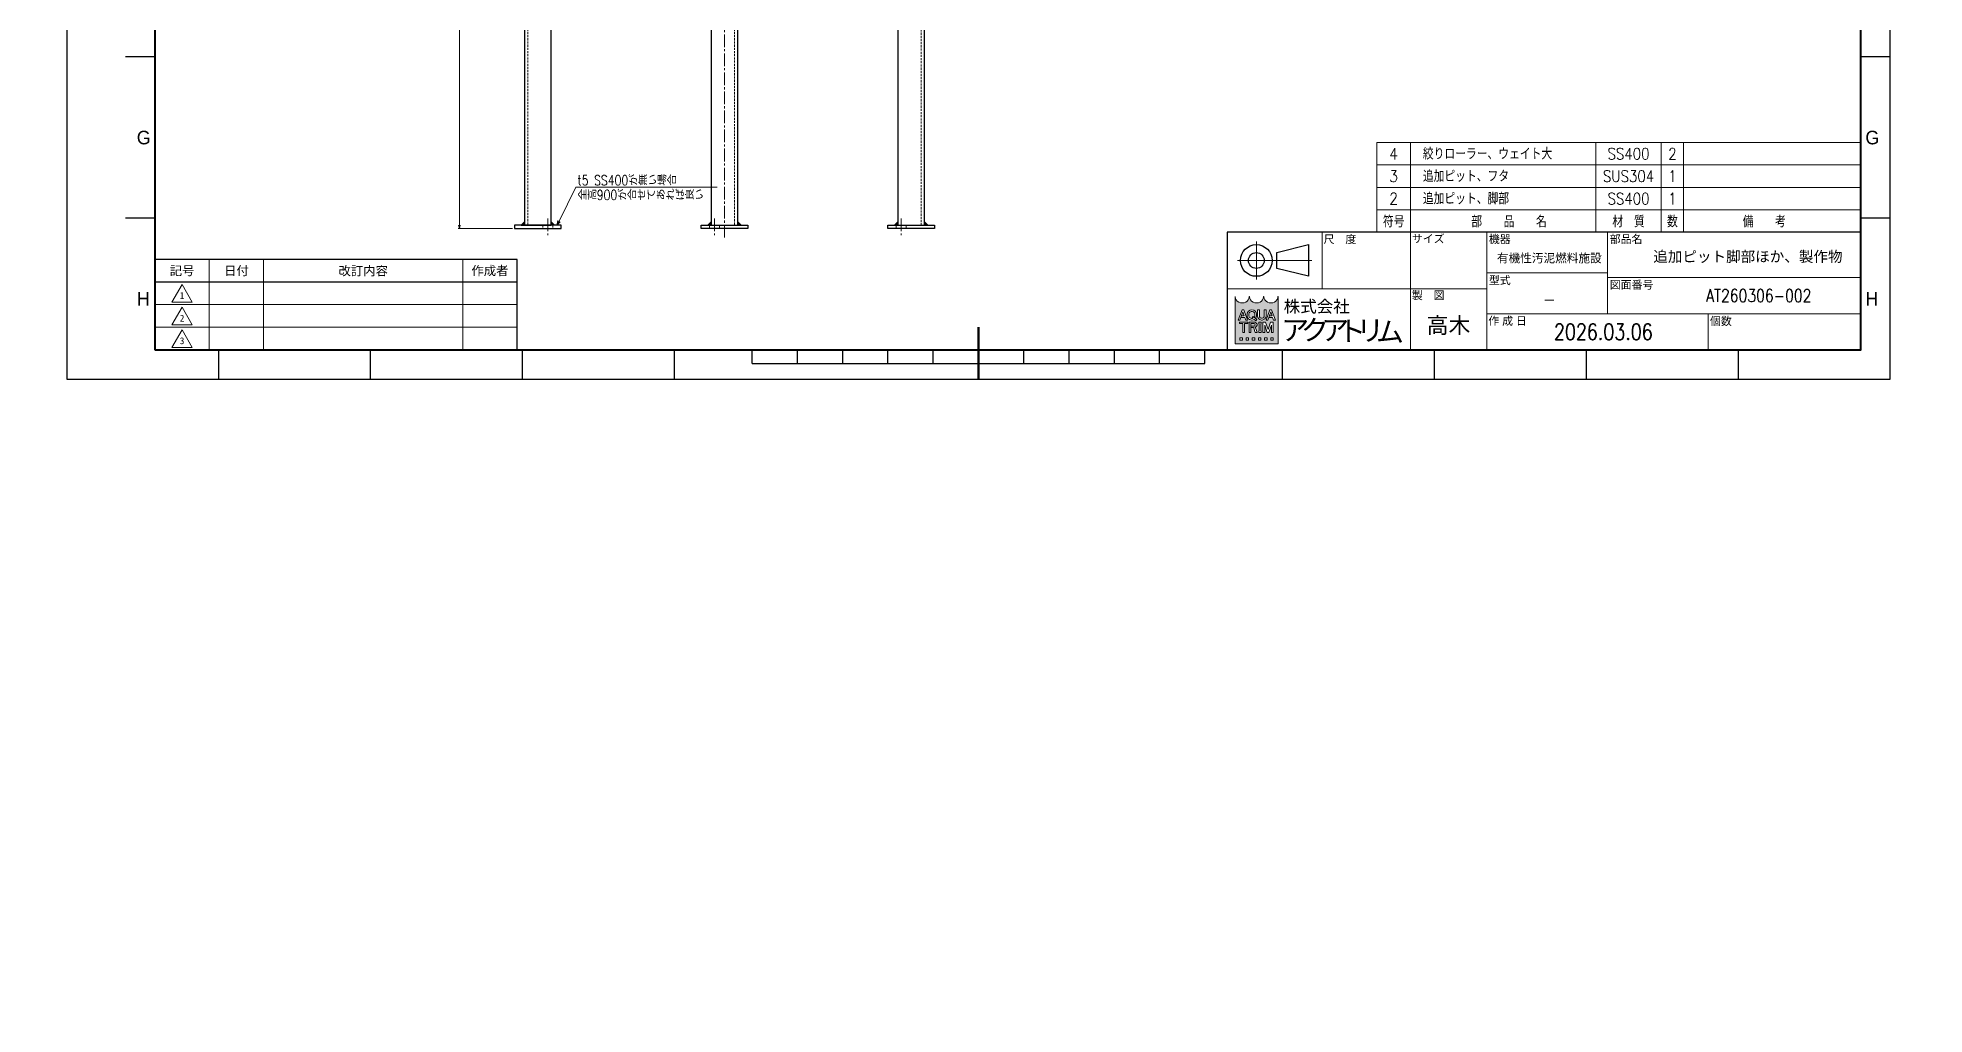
# Model space of a CAD drawing. Header units: millimetres. Extents: x 0 to 70370, y 0 to 11543.
# Drawn here: x 36741 to 39570, y 0 to 1464 of the extents above; entities that cross this region are included whole.
import ezdxf
from ezdxf import colors
from ezdxf.entities.mleader import LeaderData, LeaderLine
from ezdxf.enums import TextEntityAlignment as Align
from ezdxf.math import Vec2, Vec3

# ---------------------------------------------------------------- set-up
doc = ezdxf.new("R2010")
doc.units = ezdxf.units.MM
doc.linetypes.add('CENTER2', pattern=[28.574999999999996, 19.05, -3.174999999999999, 3.174999999999999, -3.174999999999999])
doc.linetypes.add('HIDDEN2', pattern=[4.7624999999999975, 3.174999999999999, -1.587499999999999])
for name, color, linetype, lineweight in [('01_外形線', 7, 'Continuous', 25), ('02_細線', 5, 'Continuous', 13), ('03_かくれ線', 6, 'HIDDEN2', 13), ('04_中心線', 1, 'CENTER2', 9), ('07_寸法線', 3, 'Continuous', 9), ('99_図枠', 7, 'Continuous', 40)]:
    doc.layers.add(name, color=color, linetype=linetype, lineweight=lineweight)
doc.styles.add('KSS_TXT', font='txt.shx', dxfattribs={"bigfont": 'extfont2.shx'})
doc.styles.add('MS_G', font='MS Gothic.ttf')
doc.styles.get("Standard").update_dxf_attribs({"font": 'arial.ttf'})
doc.styles.add('寸法用', font='simplex.shx', dxfattribs={"width": 0.8, "bigfont": '@extfont2.shx'})
doc.styles.add('表題用', font='MS PGothic.ttf')
doc.dimstyles.new('機械製図用', dxfattribs={"dimtxt": 3.5, "dimasz": 3.5, "dimexe": 2, "dimexo": 0, "dimgap": 1.199999999999999, "dimtad": 1, "dimdsep": 46, "dimtxsty": '寸法用', "dimblk": 'OPEN30', "dimcen": 0, "dimclrd": 256, "dimclre": 256, "dimclrt": 7, "dimazin": 2, "dimtm": 1e-09, "dimtfac": 0.75, "dimtmove": 0, "dimatfit": 3, "dimldrblk": 'OPEN30', "dimfxl": 1, "dimlwd": -1, "dimlwe": -1, "dimarcsym": 0})

# ---------------------------------------------------------------- blocks, each defined once
blk = doc.blocks.new('_Open30')
at = {"color": 0, "linetype": 'ByBlock', "lineweight": -2}
for p, q in [((-1, 0.26794919), (0, 0)), ((0, 0), (-1, -0.26794919)), ((0, 0), (-1, 0))]:
    blk.add_line(p, q, dxfattribs=at)
blk = doc.blocks.new('*D3060')
at = {"layer": '07_寸法線', "transparency": 16777216}
for p, q in [((37468.2045723605, 2078.172437262302), (37371.66758685478, 2078.172437262302)), ((37373.66758685478, 2073.172437262302), (37373.66758685478, 1183.172437262301)), ((37453.20457236051, 1178.172437262302), (37371.66758685478, 1178.172437262301))]:
    blk.add_line(p, q, dxfattribs=at)
at = {"layer": 'Defpoints', "color": 0, "transparency": 16777216}
for p in [(37471.2045723605, 2078.172437262302), (37373.66758685478, 1178.172437262301), (37456.20457236051, 1178.172437262302)]:
    blk.add_point(p, dxfattribs=at)
at = {"layer": '07_寸法線', "transparency": 16777216, "xscale": 5, "yscale": 5, "zscale": 5}
for p, rotation in [((37373.66758685478, 2078.172437262302), 90), ((37373.66758685478, 1178.172437262301), 270)]:
    blk.add_blockref('_Open30', p, dxfattribs=dict(at, rotation=rotation))
at = {"layer": '07_寸法線', "color": 7, "transparency": 16777216, "insert": (37367.16758685477, 1628.172437262291), "char_height": 10, "attachment_point": 5, "rotation": 90, "style": '寸法用'}
blk.add_mtext('900', dxfattribs=at)
blk = doc.blocks.new('AM_BALLOON1')
at = {"transparency": 16777216}
blk.add_circle((0, 0), 5, dxfattribs=at)
blk.add_attdef('B_NUMBER', text='', height=3, dxfattribs=at).set_placement((0, 0), align=Align.MIDDLE_CENTER)
blk = doc.blocks.new('_OPEN')
at = {"color": 0, "linetype": 'ByBlock'}
for p, q in [((-1, 0.1666666666666666), (0, 0)), ((0, 0), (-1, -0.1666666666666666)), ((0, 0), (-1, 0))]:
    blk.add_line(p, q, dxfattribs=at)

msp = doc.modelspace()

# ---------------------------------------------------------------- hatches: boundary and pattern name
at = {"layer": '01_外形線'}
h = msp.add_hatch(color=256, dxfattribs=at)
h.dxf.hatch_style = 1
h.paths.add_polyline_path([(37466.20457236048, 1183.172437262301), (37471.20457236048, 1183.172437262301), (37471.20457236048, 1188.172437262301)])
h = msp.add_hatch(color=256, dxfattribs=at)
h.dxf.hatch_style = 1
h.paths.add_polyline_path([(37511.20457236048, 1188.172437262301), (37511.20457236048, 1183.172437262301), (37516.20457236048, 1183.172437262301)])
h = msp.add_hatch(color=256, dxfattribs=at)
h.dxf.hatch_style = 1
h.paths.add_polyline_path([(37746.2045723605, 1183.172437262301), (37751.2045723605, 1183.172437262301), (37751.2045723605, 1188.172437262301)])
h = msp.add_hatch(color=256, dxfattribs=at)
h.dxf.hatch_style = 1
h.paths.add_polyline_path([(37791.2045723605, 1188.172437262301), (37791.2045723605, 1183.172437262301), (37796.2045723605, 1183.172437262301)])
h = msp.add_hatch(color=256, dxfattribs=at)
h.dxf.hatch_style = 1
h.paths.add_polyline_path([(38026.20457236048, 1183.172437262301), (38031.20457236048, 1183.172437262301), (38031.20457236048, 1188.172437262301)])
h = msp.add_hatch(color=256, dxfattribs=at)
h.dxf.hatch_style = 1
h.paths.add_polyline_path([(38071.20457236048, 1188.172437262301), (38071.20457236048, 1183.172437262301), (38076.20457236048, 1183.172437262301)])
at = {"layer": '99_図枠', "lineweight": 5}
h = msp.add_hatch(color=256, dxfattribs=at)
h.dxf.hatch_style = 1
edge = h.paths.add_edge_path()
edge.add_arc((38601.27928831967, 1076.034144958776), 0.3073907231987582, 90, 180)
edge.add_ellipse((38590.52061300771, 1076.034144958776), major_axis=(-10.45128458875778, 0), ratio=0.8823529411764707, start_angle=360, end_angle=540, ccw=False)
edge.add_arc((38579.76193769574, 1076.034144958776), 0.3073907231987582, 3.187317984128254, 180.000000000026)
edge.add_ellipse((38569.00326238379, 1076.034144958776), major_axis=(-10.45128458875778, 0), ratio=0.8823529411764707, start_angle=360, end_angle=540, ccw=False)
edge.add_arc((38558.24458707185, 1076.034144958776), 0.3073907231987582, 3.187317984128254, 180)
edge.add_ellipse((38547.48591175988, 1076.034144958776), major_axis=(-10.45128458875778, 0), ratio=0.8823529411764707, start_angle=360, end_angle=540, ccw=False)
edge.add_arc((38536.72723644793, 1076.034144958776), 0.3073907231987583, 3.187317984128254, 90)
edge.add_line((38536.72723644793, 1076.341535681977), (38536.72723644793, 1005.334278623065))
edge.add_line((38536.72723644793, 1005.334278623064), (38601.27928831967, 1005.334278623064))
edge.add_line((38601.27928831967, 1005.334278623064), (38601.27928831967, 1076.341535681975))
h.paths.add_polyline_path([(38547.13632896879, 1056.418245342586), (38549.68496981671, 1056.418245342586), (38555.48063602632, 1041.122482956212), (38555.48063602632, 1041.048709182647), (38552.72143153621, 1041.048709182647), (38551.27859655635, 1045.100658485942), (38545.60418037379, 1045.100658485942), (38546.43605333565, 1047.436827982252), (38550.44672359449, 1047.436827982252), (38548.41064939275, 1053.154785724051), (38544.0998672493, 1041.048709182647), (38541.34066275918, 1041.048709182647), (38541.34066275918, 1041.122482956212)], flags=16)
edge = h.paths.add_edge_path(flags=16)
edge.add_ellipse((38561.89508062926, 1049.655649432212), major_axis=(-7.069986633571441, 0), ratio=0.9565217391304343, start_angle=180, end_angle=360, ccw=False)
edge.add_line((38568.9650672628, 1049.655649432212), (38568.9650672628, 1047.811305093019))
edge.add_ellipse((38561.89508062926, 1047.811305093021), major_axis=(-7.069986633571441, 0), ratio=0.9565217391304343, start_angle=142.105255317713, end_angle=180, ccw=False)
edge.add_line((38567.4742928885, 1043.657631983835), (38565.49342291325, 1045.289890948066))
edge.add_ellipse((38561.89508062926, 1047.992167902159), major_axis=(4.508149425100751, 0), ratio=0.995035820678651, start_angle=-37.0427632869818, end_angle=0)
edge.add_line((38566.40322439505, 1047.991993761463), (38566.40322439505, 1049.474786623073))
edge.add_ellipse((38561.89508062926, 1049.474786623074), major_axis=(4.508143765788972, 0), ratio=0.9947182625257321, start_angle=360, end_angle=540)
edge.add_line((38557.38693686346, 1049.474786623074), (38557.38693686346, 1047.992009812516))
edge.add_ellipse((38561.89508062926, 1047.992167902159), major_axis=(4.508149425100751, 0), ratio=0.995035820678651, start_angle=-180, end_angle=-65.75794872216291)
edge.add_line((38563.7460923349, 1043.901957373388), (38562.49094692971, 1045.123514398435))
edge.add_line((38562.49094692971, 1045.12351439843), (38563.85252115845, 1046.569316603028))
edge.add_line((38563.85252115845, 1046.569316603032), (38569.5455898815, 1041.878164445974))
edge.add_line((38569.54558988151, 1041.878164445972), (38567.76655860116, 1039.989080991748))
edge.add_line((38567.76655860116, 1039.989080991751), (38565.62941699248, 1042.069031517648))
edge.add_ellipse((38561.89508062926, 1047.811305093021), major_axis=(-7.069986633571441, 0), ratio=0.9565217391304343, start_angle=0, end_angle=121.88362473889401, ccw=False)
edge.add_line((38554.82509399569, 1047.811305093021), (38554.82509399569, 1049.655649432214))
h.paths.add_polyline_path([(38555.93779377056, 1037.974801950659), (38555.93779377056, 1035.823066888268), (38551.32693292257, 1035.823066888268, 0.4142135623730951), (38551.01954219937, 1035.515676165071), (38551.01954219937, 1022.60526579072), (38548.25302569059, 1022.60526579072), (38548.25302569059, 1035.515676165071, 0.4142135623730951), (38547.9456349674, 1035.823066888268), (38543.33477411942, 1035.823066888268), (38543.33477411942, 1037.974801950659)], flags=16)
edge = h.paths.add_edge_path(flags=16)
edge.add_line((38557.6898709493, 1037.974801950659), (38564.75985758286, 1037.974801950659))
edge.add_ellipse((38564.75985758289, 1033.931716538218), major_axis=(-4.961935051054836, 9.6e-16), ratio=0.8148203011203053, start_angle=111.3869747349855, end_angle=270, ccw=False)
edge.add_arc((38565.52078314582, 1028.452449820332), 2.00978164045307, 22.272952259934925, 58.5531130129101, ccw=False)
edge.add_line((38567.38061245774, 1029.214195954459), (38570.02918335712, 1022.728222080003))
edge.add_line((38570.02918335712, 1022.728222080001), (38570.02918335712, 1022.60526579072))
edge.add_line((38570.02918335712, 1022.60526579072), (38567.04749334209, 1022.60526579072))
edge.add_line((38567.04749334211, 1022.60526579072), (38564.70765505731, 1029.118243561048))
edge.add_arc((38563.56704867234, 1028.659068232984), 1.229562892795044, 21.92829786654815, 90)
edge.add_line((38563.56704867234, 1029.888631125777), (38560.54860467506, 1029.888631125777))
edge.add_line((38560.54860467506, 1029.888631125777), (38560.54860467506, 1032.040366188171))
edge.add_line((38560.54860467506, 1032.04036618817), (38565.12872645073, 1032.04036618817))
edge.add_arc((38565.06277630525, 1033.931716538218), 1.892499819898706, 271.9970571044072, 448.0029428955928)
edge.add_line((38565.12872645073, 1035.823066888268), (38560.45638745811, 1035.823066888268))
edge.add_line((38560.45638745809, 1035.823066888268), (38560.45638745809, 1022.60526579072))
edge.add_line((38560.45638745809, 1022.60526579072), (38557.6898709493, 1022.60526579072))
edge.add_line((38557.6898709493, 1022.60526579072), (38557.6898709493, 1037.97480195066))
h.paths.add_polyline_path([(38570.38601287031, 1056.418245342586), (38573.15252937911, 1056.418245342586), (38573.15252937911, 1047.811305093021, 0.175030561155744), (38574.37295294346, 1044.288658700345, 0.2571496110314638), (38579.30948317151, 1044.288658700345, 0.1750305611562702), (38580.52990673587, 1047.81130509303), (38580.52990673587, 1056.418245342586), (38583.29642324467, 1056.418245342586), (38583.29642324467, 1047.255227994176, -0.3793912406243967), (38577.3023041423, 1041.048709182647), (38576.38013197268, 1041.048709182647, -0.3793912406243716), (38570.38601287031, 1047.255227994176)], flags=16)
h.paths.add_polyline_path([(38572.36027450177, 1037.974801950659), (38575.74157245697, 1037.974801950659), (38575.74157245697, 1035.823066888268, 0.4142135623730951), (38575.43418173378, 1035.515676165071), (38575.43418173378, 1025.06439157631, 0.4142135623730951), (38575.74157245697, 1024.757000853113), (38575.74157245697, 1022.60526579072), (38572.36027450177, 1022.60526579072), (38572.36027450177, 1024.757000853113, 0.4142135623730951), (38572.66766522499, 1025.06439157631), (38572.66766522499, 1035.515676165071, 0.4142135623730951), (38572.36027450177, 1035.823066888268)], flags=16)
h.paths.add_polyline_path([(38578.5110843157, 1037.974801950659), (38582.5254809334, 1037.974801950659), (38586.19585239569, 1026.812150535225), (38589.86622385796, 1037.974801950659), (38593.88316796052, 1037.974801950659), (38593.88316796052, 1022.60526579072), (38591.11665145172, 1022.60526579072), (38591.11665145172, 1033.363941102678), (38587.57911065007, 1022.60526579072), (38584.81259414127, 1022.60526579072), (38581.27505333959, 1033.363941102678), (38581.27760082448, 1022.60526579072), (38578.5110843157, 1022.60526579072)], flags=16)
h.paths.add_polyline_path([(38588.93633639727, 1056.418245342586), (38591.4849772452, 1056.418245342586), (38597.2806434548, 1041.122482956212), (38597.2806434548, 1041.048709182647), (38594.52143896469, 1041.048709182647), (38593.07860398483, 1045.100658485942), (38587.40418780227, 1045.100658485942), (38588.23606076413, 1047.436827982252), (38592.24673102298, 1047.436827982252), (38590.21065682125, 1053.154785724051), (38585.89987467777, 1041.048709182647), (38583.14067018765, 1041.048709182647), (38583.14067018765, 1041.122482956212)], flags=16)
h.paths.add_polyline_path([(38544.10461380471, 1014.556000319026), (38547.79330248307, 1014.556000319026), (38547.79330248307, 1010.867311640641), (38544.10461380471, 1010.867311640641)], flags=16)
h.paths.add_polyline_path([(38553.32633550065, 1014.556000319026), (38557.01502417904, 1014.556000319026), (38557.01502417904, 1010.867311640641), (38553.32633550065, 1010.867311640641)], flags=16)
h.paths.add_polyline_path([(38562.54805719662, 1014.556000319026), (38566.23674587501, 1014.556000319026), (38566.23674587501, 1010.867311640641), (38562.54805719662, 1010.867311640641)], flags=16)
h.paths.add_polyline_path([(38571.76977889259, 1014.556000319026), (38575.45846757098, 1014.556000319026), (38575.45846757098, 1010.867311640641), (38571.76977889259, 1010.867311640641)], flags=16)
h.paths.add_polyline_path([(38580.99150058856, 1014.556000319026), (38584.68018926692, 1014.556000319026), (38584.68018926692, 1010.867311640641), (38580.99150058856, 1010.867311640641)], flags=16)
h.paths.add_polyline_path([(38590.2132222845, 1014.556000319026), (38593.90191096289, 1014.556000319026), (38593.90191096289, 1010.867311640641), (38590.2132222845, 1010.867311640641)], flags=16)

# ---------------------------------------------------------------- linework, layer by layer
at = {"layer": '01_外形線'}
for points in [[(37791.20457236048, 2038.172437262301), (38031.20457236048, 2038.172437262301), (38031.20457236048, 1183.172437262301), (38071.20457236048, 1183.172437262301), (38071.20457236048, 2078.172437262301), (37471.20457236048, 2078.172437262301), (37471.20457236048, 1183.172437262301), (37511.20457236048, 1183.172437262301), (37511.20457236048, 2038.172437262301), (37751.20457236048, 2038.172437262301)], [(37471.20457236048, 1183.172437262301), (37471.20457236048, 1188.172437262301), (37466.20457236048, 1183.172437262301), (37471.20457236048, 1183.172437262301)], [(37511.20457236048, 1183.172437262301), (37511.20457236048, 1188.172437262301), (37516.20457236048, 1183.172437262301), (37511.20457236048, 1183.172437262301)], [(37751.2045723605, 1183.172437262301), (37751.2045723605, 1188.172437262301), (37746.2045723605, 1183.172437262301), (37751.2045723605, 1183.172437262301)], [(37791.2045723605, 1183.172437262301), (37791.2045723605, 1188.172437262301), (37796.2045723605, 1183.172437262301), (37791.2045723605, 1183.172437262301)], [(38031.20457236048, 1183.172437262301), (38031.20457236048, 1188.172437262301), (38026.20457236048, 1183.172437262301), (38031.20457236048, 1183.172437262301)], [(38071.20457236048, 1183.172437262301), (38071.20457236048, 1188.172437262301), (38076.20457236048, 1183.172437262301), (38071.20457236048, 1183.172437262301)]]:
    msp.add_lwpolyline(points, dxfattribs=at)
for points in [[(37751.20457236048, 1183.172437262301), (37791.20457236048, 1183.172437262301), (37791.20457236048, 2078.172437262301), (37751.20457236048, 2078.172437262301)], [(37456.2045723605, 1178.172437262301), (37526.2045723605, 1178.172437262301), (37526.2045723605, 1183.172437262301), (37456.2045723605, 1183.172437262301)], [(37806.20457236048, 1178.172437262301), (37736.20457236048, 1178.172437262301), (37736.20457236048, 1183.172437262301), (37806.20457236048, 1183.172437262301)], [(38086.20457236047, 1178.172437262301), (38016.20457236047, 1178.172437262301), (38016.20457236047, 1183.172437262301), (38086.20457236047, 1183.172437262301)]]:
    msp.add_lwpolyline(points, close=True, dxfattribs=at)
at = {"layer": '02_細線'}
for p, q in [((38749.29655357367, 1172.82293080797), (38749.29655357367, 1307.209214311712)), ((38749.29655357367, 1307.209214311712), (39475.08534433313, 1307.209214311712)), ((38799.69140494191, 1307.209214311712), (38799.69140494191, 1172.82293080797)), ((39077.62921012403, 1307.209214311712), (39077.62921012403, 1172.82293080797)), ((39175.75094365176, 1307.209214311712), (39175.75094365176, 1172.82293080797)), ((39209.34751123059, 1307.209214311707), (39209.34751123058, 1172.82293080797)), ((38749.29655357367, 1273.612644338236), (39475.08534433313, 1273.612644338236)), ((38749.29655357367, 1240.016074364761), (39475.08534433313, 1240.016074364761)), ((38749.29655357367, 1206.419504391286), (39475.08534433313, 1206.419504391286))]:
    msp.add_line(p, q, dxfattribs=at)
at = {"layer": '03_かくれ線'}
for p, q in [((37498.7045723605, 1183.172437262301), (37498.7045723605, 1178.172437262301)), ((37513.7045723605, 1183.172437262301), (37513.7045723605, 1178.172437262301)), ((37748.70457236048, 1183.172437262301), (37748.70457236048, 1178.172437262301)), ((37763.70457236048, 1183.172437262301), (37763.70457236048, 1178.172437262301)), ((38028.70457236047, 1183.172437262301), (38028.70457236047, 1178.172437262301)), ((38043.70457236047, 1183.172437262301), (38043.70457236047, 1178.172437262301))]:
    msp.add_line(p, q, dxfattribs=at)
for points in [[(38066.20457236048, 1183.172437262301), (38066.20457236048, 2073.172437262301), (37476.20457236048, 2073.172437262301), (37476.20457236048, 1183.172437262301)], [(37751.20457236048, 2073.172437262301), (37786.20457236048, 2073.172437262301), (37786.20457236048, 1183.172437262301)]]:
    msp.add_lwpolyline(points, dxfattribs=at)
at = {"layer": '04_中心線'}
for p, q in [((37771.20457236048, 2098.172437262301), (37771.20457236048, 1163.172437262301)), ((37506.20457236048, 1193.172437262301), (37506.20457236048, 1168.172437262301)), ((37756.2045723605, 1193.172437262301), (37756.2045723605, 1168.172437262301)), ((38036.20457236048, 1193.172437262301), (38036.20457236048, 1168.172437262301))]:
    msp.add_line(p, q, dxfattribs=at)
at = {"layer": '99_図枠', "lineweight": 25}
for p, q in [((36917.15163005775, 1435.579679378337), (36873.02591577222, 1435.579679378337)), ((39519.21105861866, 1435.579679378337), (39475.08534433313, 1435.579679378337)), ((36917.15163005775, 1193.887019379314), (36873.02591577222, 1193.887019379314)), ((39519.21105861866, 1193.887019379314), (39475.08534433313, 1193.887019379314)), ((36917.15163005775, 1098.148645093985), (37460.23734434128, 1098.148645093985)), ((37012.76865862879, 952.3916393724794), (37012.76865862879, 996.3200736658255)), ((37240.62705862788, 952.3916393724794), (37240.62705862788, 996.3200736658255)), ((37468.48545862695, 952.3916393724794), (37468.48545862695, 996.3200736658255)), ((37696.34385862602, 952.3916393724794), (37696.34385862602, 996.3200736658255)), ((37812.63208719699, 975.9543593801936), (37812.63208719699, 996.3200736658255)), ((37880.51780148245, 975.9543593801936), (37880.51780148245, 996.3200736658255)), ((37948.40351576787, 975.9543593801936), (37948.40351576787, 996.3200736658255)), ((38016.28923005331, 975.9543593801936), (38016.28923005331, 996.3200736658255)), ((38084.17494433874, 975.9543593801936), (38084.17494433874, 996.3200736658255)), ((38219.94637290963, 975.9543593801936), (38219.94637290963, 996.3200736658255)), ((38287.83208719506, 975.9543593801936), (38287.83208719506, 996.3200736658255)), ((38355.71780148051, 975.9543593801936), (38355.71780148051, 996.3200736658255)), ((38423.60351576594, 975.9543593801936), (38423.60351576594, 996.3200736658255)), ((38491.48923005139, 975.9543593801936), (38491.48923005139, 996.3200736658255)), ((38607.77745862235, 952.3916393724794), (38607.77745862235, 996.3200736658255)), ((38835.63585862143, 952.1943593802916), (38835.63585862143, 996.3200736658255)), ((38835.63585862143, 952.3916393724794), (38835.63585862143, 996.3200736658255)), ((39063.4942586205, 952.3916393724794), (39063.4942586205, 996.3200736658255)), ((39291.35265861959, 952.3916393724794), (39291.35265861959, 996.3200736658255)), ((37812.63208719699, 975.9543593801936), (38491.48923005139, 975.9543593801936))]:
    msp.add_line(p, q, dxfattribs=at)
at = {"layer": '99_図枠', "lineweight": 13}
for p, q in [((38667.24534433641, 1087.965787951167), (38667.24534433641, 1172.82293080797)), ((38799.622487193, 996.3200736658255), (38799.622487193, 1172.82293080797)), ((38913.99963004961, 996.3200736658255), (38913.99963004961, 1172.82293080797)), ((39095.25675280635, 1172.82293080797), (39095.25675280635, 1050.628645094179)), ((36998.61448720028, 996.3200736658255), (36998.61448720028, 1132.091502236706)), ((37080.07734434282, 996.3200736658255), (37080.07734434282, 1132.091502236706)), ((37378.77448719875, 996.3200736658255), (37378.77448719875, 1132.091502236706)), ((38568.64134433679, 1101.882359379686), (38568.64134433679, 1158.906359379456)), ((38540.12934433691, 1130.394359379567), (38651.80134433646, 1130.394359379567)), ((38913.99963004961, 1111.725787951074), (39095.25675280635, 1111.725787951074)), ((39095.25675280635, 1104.937216522529), (39475.08534433313, 1104.937216522529)), ((38913.99963004961, 1087.965787951167), (38524.68534433698, 1087.965787951167)), ((36917.15163005775, 1064.205787951265), (37460.23734434128, 1064.205787951265)), ((38913.99963004961, 1050.628645094179), (39475.08534433313, 1050.628645094179)), ((39245.85105861972, 1050.628645094179), (39245.85105861972, 996.3200736658255)), ((36917.15163005775, 1030.262930808547), (37460.23734434128, 1030.262930808547))]:
    msp.add_line(p, q, dxfattribs=at)
at = {"layer": '99_図枠', "lineweight": 5}
for p, q in [((38536.72723644793, 1005.334278623064), (38536.72723644793, 1076.341535681977)), ((38601.27928831967, 1076.341535681977), (38601.27928831967, 1005.334278623064)), ((38541.34066275918, 1041.122482956212), (38547.13632896879, 1056.418245342586)), ((38544.0998672493, 1041.048709182647), (38548.41064939275, 1053.154785724051)), ((38545.60418037379, 1045.100658485942), (38546.43605333565, 1047.436827982252)), ((38546.43605333565, 1047.436827982252), (38550.44672359449, 1047.436827982252)), ((38547.13632896879, 1056.418245342586), (38549.68496981671, 1056.418245342586)), ((38550.44672359449, 1047.436827982252), (38548.41064939275, 1053.154785724051)), ((38555.48063602632, 1041.122482956212), (38549.68496981671, 1056.418245342586)), ((38554.82509399569, 1049.655649432212), (38554.82509399569, 1047.811305093021)), ((38557.38693686346, 1049.474786623074), (38557.38693686346, 1047.999311151721)), ((38566.40322439505, 1049.474786623074), (38566.40322439505, 1047.999311151721)), ((38568.9650672628, 1049.655649432212), (38568.9650672628, 1047.811305093021)), ((38570.38601287031, 1047.255227994176), (38570.38601287031, 1056.418245342586)), ((38573.15252937911, 1056.418245342586), (38570.38601287031, 1056.418245342586)), ((38573.15252937911, 1047.811305093021), (38573.15252937911, 1056.418245342586)), ((38580.52990673587, 1047.811305093021), (38580.52990673587, 1056.418245342586)), ((38580.52990673587, 1056.418245342586), (38583.29642324467, 1056.418245342586)), ((38583.14067018765, 1041.122482956212), (38588.93633639727, 1056.418245342586)), ((38583.29642324467, 1047.255227994176), (38583.29642324467, 1056.418245342586)), ((38585.89987467777, 1041.048709182647), (38590.21065682125, 1053.154785724051)), ((38587.40418780227, 1045.100658485942), (38588.23606076413, 1047.436827982252)), ((38588.23606076413, 1047.436827982252), (38592.24673102298, 1047.436827982252)), ((38588.93633639727, 1056.418245342586), (38591.4849772452, 1056.418245342586)), ((38592.24673102298, 1047.436827982252), (38590.21065682125, 1053.154785724051)), ((38597.2806434548, 1041.122482956212), (38591.4849772452, 1056.418245342586)), ((38541.34066275918, 1041.048709182647), (38541.34066275918, 1041.122482956212)), ((38541.34066275918, 1041.122482956212), (38541.34066275918, 1041.122482956212)), ((38541.34066275918, 1041.048709182647), (38541.34066275918, 1041.122482956212)), ((38541.34066275918, 1041.048709182647), (38544.0998672493, 1041.048709182647)), ((38543.33477411942, 1037.974801950659), (38555.93779377056, 1037.974801950659)), ((38543.33477411942, 1037.974801950659), (38543.33477411942, 1035.823066888268)), ((38543.33477411942, 1035.823066888268), (38547.9456349674, 1035.823066888268)), ((38545.60418037379, 1045.100658485942), (38551.27859655635, 1045.100658485942)), ((38548.25302569059, 1022.60526579072), (38548.25302569059, 1035.515676165071)), ((38548.25302569059, 1022.60526579072), (38551.01954219937, 1022.60526579072)), ((38551.01954219937, 1022.60526579072), (38551.01954219937, 1035.515676165071)), ((38552.72143153621, 1041.048709182647), (38551.27859655635, 1045.100658485942)), ((38551.32693292257, 1035.823066888268), (38555.93779377056, 1035.823066888268)), ((38555.48063602632, 1041.048709182647), (38552.72143153621, 1041.048709182647)), ((38555.48063602632, 1041.048709182647), (38555.48063602632, 1041.122482956212)), ((38555.93779377056, 1037.974801950659), (38555.93779377056, 1035.823066888268)), ((38557.6898709493, 1037.974801950659), (38557.6898709493, 1022.60526579072)), ((38557.6898709493, 1037.974801950659), (38564.75985758289, 1037.974801950659)), ((38557.6898709493, 1022.60526579072), (38560.45638745809, 1022.60526579072)), ((38560.45638745809, 1022.60526579072), (38560.45638745809, 1035.823066888268)), ((38560.45638745809, 1035.823066888268), (38565.12872645073, 1035.823066888268)), ((38560.54860467506, 1029.888631125777), (38560.54860467506, 1032.04036618817)), ((38560.54860467506, 1032.04036618817), (38565.12872645073, 1032.04036618817)), ((38560.54860467506, 1029.888631125777), (38563.56704867234, 1029.888631125777)), ((38562.49094692971, 1045.12351439843), (38563.85252115845, 1046.569316603032)), ((38562.49094692971, 1045.12351439843), (38563.7460923349, 1043.901957373388)), ((38563.85252115845, 1046.569316603032), (38569.54558988151, 1041.878164445972)), ((38564.70765505731, 1029.118243561046), (38567.04749334211, 1022.60526579072)), ((38565.49342291325, 1045.289890948065), (38567.4742928885, 1043.657631983835)), ((38565.62941699247, 1042.069031517647), (38567.76655860116, 1039.989080991751)), ((38567.04749334211, 1022.60526579072), (38570.02918335712, 1022.60526579072)), ((38567.38061245774, 1029.214195954459), (38570.02918335712, 1022.728222080001)), ((38567.76655860116, 1039.989080991751), (38569.54558988151, 1041.878164445972)), ((38570.02918335712, 1022.728222080001), (38570.02918335712, 1022.60526579072)), ((38572.36027450177, 1037.974801950659), (38575.74157245697, 1037.974801950659)), ((38572.36027450177, 1037.974801950659), (38572.36027450177, 1035.823066888268)), ((38572.36027450177, 1022.60526579072), (38572.36027450177, 1024.757000853113)), ((38572.36027450177, 1022.60526579072), (38575.74157245697, 1022.60526579072)), ((38572.66766522499, 1025.06439157631), (38572.66766522499, 1035.515676165071)), ((38575.43418173378, 1025.06439157631), (38575.43418173378, 1035.515676165071)), ((38575.74157245697, 1037.974801950659), (38575.74157245697, 1035.823066888268)), ((38575.74157245697, 1022.60526579072), (38575.74157245697, 1024.757000853113)), ((38577.3023041423, 1041.048709182647), (38576.38013197268, 1041.048709182647)), ((38578.5110843157, 1037.974801950659), (38578.5110843157, 1022.60526579072)), ((38578.5110843157, 1037.974801950659), (38582.5254809334, 1037.974801950659)), ((38578.5110843157, 1022.60526579072), (38581.27760082448, 1022.60526579072)), ((38581.27760082448, 1022.60526579072), (38581.27505333959, 1033.363941102678)), ((38584.81259414127, 1022.60526579072), (38581.27505333959, 1033.363941102678)), ((38586.19585239569, 1026.812150535225), (38582.5254809334, 1037.974801950659)), ((38583.14067018765, 1041.048709182647), (38583.14067018765, 1041.122482956212)), ((38583.14067018765, 1041.122482956212), (38583.14067018765, 1041.122482956212)), ((38583.14067018765, 1041.048709182647), (38583.14067018765, 1041.122482956212)), ((38583.14067018765, 1041.048709182647), (38585.89987467777, 1041.048709182647)), ((38584.81259414127, 1022.60526579072), (38587.57911065007, 1022.60526579072)), ((38586.19585239569, 1026.812150535225), (38589.86622385796, 1037.974801950659)), ((38587.40418780227, 1045.100658485942), (38593.07860398483, 1045.100658485942)), ((38587.57911065007, 1022.60526579072), (38591.11665145172, 1033.363941102678)), ((38593.88316796052, 1037.974801950659), (38589.86622385796, 1037.974801950659)), ((38591.11665145172, 1033.363941102678), (38591.11665145172, 1022.60526579072)), ((38591.11665145172, 1022.60526579072), (38593.88316796052, 1022.60526579072)), ((38594.52143896469, 1041.048709182647), (38593.07860398483, 1045.100658485942)), ((38593.88316796052, 1022.60526579072), (38593.88316796052, 1037.974801950659)), ((38597.2806434548, 1041.048709182647), (38594.52143896469, 1041.048709182647)), ((38597.2806434548, 1041.048709182647), (38597.2806434548, 1041.122482956212)), ((38601.27928831967, 1005.334278623064), (38536.72723644793, 1005.334278623064)), ((38544.10461380471, 1014.556000319026), (38547.79330248307, 1014.556000319026)), ((38544.10461380471, 1014.556000319026), (38544.10461380471, 1010.867311640641)), ((38547.79330248307, 1010.867311640641), (38544.10461380471, 1010.867311640641)), ((38547.79330248307, 1014.556000319026), (38547.79330248307, 1010.867311640641)), ((38553.32633550065, 1014.556000319026), (38557.01502417904, 1014.556000319026)), ((38553.32633550065, 1014.556000319026), (38553.32633550065, 1010.867311640641)), ((38557.01502417904, 1010.867311640641), (38553.32633550065, 1010.867311640641)), ((38557.01502417904, 1014.556000319026), (38557.01502417904, 1010.867311640641)), ((38562.54805719662, 1014.556000319026), (38566.23674587501, 1014.556000319026)), ((38562.54805719662, 1014.556000319026), (38562.54805719662, 1010.867311640641)), ((38566.23674587501, 1010.867311640641), (38562.54805719662, 1010.867311640641)), ((38566.23674587501, 1014.556000319026), (38566.23674587501, 1010.867311640641)), ((38571.76977889259, 1014.556000319026), (38575.45846757098, 1014.556000319026)), ((38571.76977889259, 1014.556000319026), (38571.76977889259, 1010.867311640641)), ((38575.45846757098, 1010.867311640641), (38571.76977889259, 1010.867311640641)), ((38575.45846757098, 1014.556000319026), (38575.45846757098, 1010.867311640641)), ((38580.99150058856, 1014.556000319026), (38584.68018926692, 1014.556000319026)), ((38580.99150058856, 1014.556000319026), (38580.99150058856, 1010.867311640641)), ((38584.68018926692, 1010.867311640641), (38580.99150058856, 1010.867311640641)), ((38584.68018926692, 1014.556000319026), (38584.68018926692, 1010.867311640641)), ((38593.90191096289, 1014.556000319026), (38590.2132222845, 1014.556000319026)), ((38590.2132222845, 1014.556000319026), (38590.2132222845, 1010.867311640641)), ((38590.2132222845, 1010.867311640641), (38593.90191096289, 1010.867311640641)), ((38593.90191096289, 1014.556000319026), (38593.90191096289, 1010.867311640641))]:
    msp.add_line(p, q, dxfattribs=at)
at = {"layer": '99_図枠', "lineweight": 53}
msp.add_line((38152.06065862419, 952.3916393724794), (38152.06065862419, 1030.262930808547), dxfattribs=at)
at = {"layer": '99_図枠'}
msp.add_lwpolyline([(36917.15163005775, 996.3200736658255), (39475.08534433313, 996.3200736658255), (39475.08534433313, 2841.609925086937), (36917.15163005775, 2841.609925086937)], close=True, dxfattribs=at)
at = {"layer": '99_図枠', "lineweight": 25}
for points in [[(38524.68534433698, 996.3200736658255), (39475.08534433313, 996.3200736658255), (39475.08534433313, 1172.82293080797), (38524.68534433698, 1172.82293080797)], [(36917.15163005775, 996.3200736658255), (37460.23734434128, 996.3200736658255), (37460.23734434128, 1132.091502236706), (36917.15163005775, 1132.091502236706)]]:
    msp.add_lwpolyline(points, close=True, dxfattribs=at)
msp.add_lwpolyline([(38599.52934433667, 1142.27435937952), (38647.04934433648, 1154.154359379474), (38647.04934433648, 1106.634359379668), (38599.52934433667, 1118.514359379617), (38599.52934433667, 1142.27435937952)], dxfattribs=at)
at = {"layer": '99_図枠', "lineweight": 13}
for points in [[(36942.60877291478, 1067.810866254562), (36957.883058629, 1094.266705160921), (36973.15734434324, 1067.810866254562), (36942.60877291478, 1067.810866254562)], [(36942.60877291478, 1033.86800911184), (36957.883058629, 1060.323848018199), (36973.15734434324, 1033.86800911184), (36942.60877291478, 1033.86800911184)], [(36942.60877291478, 999.9251519691188), (36957.883058629, 1026.380990875483), (36973.15734434324, 999.9251519691188), (36942.60877291478, 999.9251519691188)]]:
    msp.add_lwpolyline(points, dxfattribs=at)
at = {"layer": '99_図枠', "lineweight": 25}
for radius in [23.759999999904, 11.879999999952]:
    msp.add_circle((38568.64134433679, 1130.394359379567), radius, dxfattribs=at)
at = {"layer": '99_図枠', "lineweight": 5}
for centre, radius, start, end in [((38536.72723644793, 1076.034144958776), 0.3073907231987582, 0, 90), ((38558.24458707185, 1076.034144958776), 0.3073907231987582, 0, 180), ((38558.24458707185, 1076.034144958776), 0.3073907231987582, 0, 90), ((38579.76193769574, 1076.034144958776), 0.3073907231987582, 0, 180), ((38601.27928831967, 1076.034144958776), 0.3073907231987582, 90, 180), ((38576.88418559723, 1047.5332665436), 6.504118251070317, 182.4500309922513, 265.5552572882107), ((38578.64007178487, 1047.739736859472), 5.48800908045917, 179.2527938813899, 218.9645718467581), ((38576.79825051774, 1047.5332665436), 6.504118251070317, 274.4447427109531, 357.5499690077454), ((38575.0423643301, 1047.739736859472), 5.488009080458553, 321.0354281532418, 0.7472061186133234), ((38547.9456349674, 1035.515676165071), 0.3073907231987582, 0, 90), ((38551.32693292257, 1035.515676165071), 0.3073907231987582, 90, 180), ((38563.56704867234, 1028.659068232984), 1.229562892795032, 21.92829786670633, 90), ((38565.06277630525, 1033.931716538218), 1.892499819898706, 271.9970571041455, 88.00294289585447), ((38565.52078314582, 1028.452449820332), 2.009781640453104, 22.27295225982551, 58.55311301267964), ((38572.36027450177, 1035.515676165071), 0.3073907231987582, 0, 90), ((38572.36027450177, 1025.06439157631), 0.3073907231987582, 270, 0), ((38576.84121805748, 1048.770580328106), 5.116635041760153, 241.1577278085566, 298.8422721914434), ((38575.74157245697, 1035.515676165071), 0.3073907231987582, 90, 180), ((38575.74157245697, 1025.06439157631), 0.3073907231987582, 180, 270)]:
    msp.add_arc(centre, radius, start, end, dxfattribs=at)
for centre, major_axis, ratio, start_param, end_param in [((38547.48591175988, 1076.034144958776), (-10.45128458875778, 0), 0.8823529411764707, 6.283185307179585, 9.424777960769381), ((38569.00326238379, 1076.034144958776), (-10.45128458875778, 0), 0.8823529411764707, 6.283185307179585, 9.424777960769381), ((38590.52061300771, 1076.034144958776), (-10.45128458875778, 0), 0.8823529411764707, 6.283185307179585, 9.424777960769381), ((38561.89508062926, 1049.655649432212), (-7.069986633571441, 0), 0.9565217391304343, 3.141592653589793, 6.283185307179585), ((38561.89508062926, 1049.474786623074), (4.508143765788972, 0), 0.9947182625257321, 6.283185307179585, 9.424777960769381), ((38564.75985758289, 1033.931716538218), (-4.961935051054836, 9.6e-16), 0.8148203011203053, 1.944069452961234, 4.712388980384689)]:
    msp.add_ellipse(centre, major_axis=major_axis, ratio=ratio, start_param=start_param, end_param=end_param, dxfattribs=at)
at = {"layer": '99_図枠', "lineweight": 5, "extrusion": (0, 0, -1)}
for centre, major_axis, ratio, start_param, end_param in [((38561.89508062926, 1047.811305093021), (-7.069986633571441, 0), 0.9565217391304343, 4.155914751220672, 6.283185307179585), ((38561.89508062926, 1047.992167902159), (4.508149425100751, 0), 0.9950358206786508, 7.430878021738926, 9.424777960769381), ((38561.89508062926, 1047.992167902159), (4.508149425100751, 0), 0.9950358206786508, 6.283185307179585, 6.929703490574294), ((38561.89508062926, 1047.811305093021), (-7.069986633571441, 0), 0.9565217391304343, 3.141592653589793, 3.802980717498314)]:
    msp.add_ellipse(centre, major_axis=major_axis, ratio=ratio, start_param=start_param, end_param=end_param, dxfattribs=at)
at = {"layer": 'Defpoints'}
msp.add_lwpolyline([(36784.91025861868, 952.3916393724794), (39519.21105861866, 952.3916393724794), (39519.21105861866, 2885.735639372473), (36784.91025861868, 2885.735639372473)], close=True, dxfattribs=at)

# ---------------------------------------------------------------- texts
for tag, height, style, width, p in [('4', 17.28, '寸法用', 0.9, (38774.49397925779, 1290.410927520035)), ('SS400', 17.28, 'KSS_TXT', 0.85, (39126.69007688788, 1290.410927520035)), ('2', 17.28, 'KSS_TXT', 0.85, (39192.54922744118, 1290.410927520035)), ('3', 17.28, '寸法用', 0.9, (38774.49397925779, 1256.81435754656)), ('SUS304', 17.28, 'KSS_TXT', 0.85, (39126.69007688788, 1256.81435754656)), ('1', 17.28, 'KSS_TXT', 0.85, (39192.54922744118, 1256.81435754656)), ('2', 17.28, '寸法用', 0.9, (38774.49397925779, 1223.217787573085)), ('SS400', 17.28, 'KSS_TXT', 0.85, (39126.69007688788, 1223.217787573085)), ('1', 17.28, 'KSS_TXT', 0.85, (39192.54922744118, 1223.217787573085)), ('符号', 17.28, 'KSS_TXT', 0.85, (38774.49397925779, 1189.621217599646)), ('部\u3000\u3000品\u3000\u3000名', 17.28, 'KSS_TXT', 0.85, (38947.49345590666, 1189.621217599646)), ('材\u3000質', 17.28, 'KSS_TXT', 0.85, (39126.69007688788, 1189.621217599646)), ('数', 17.28, 'KSS_TXT', 0.85, (39192.54922744118, 1189.621217599646)), ('備\u3000\u3000考', 17.28, 'KSS_TXT', 0.85, (39330.31459619108, 1189.621217599646)), ('AT260306-002', 19.2, '寸法用', 0.8, (39321.92410501516, 1077.782930808353)), ('2026.03.06', 24, '寸法用', 0.8, (39088.92534433467, 1023.474359380001))]:
    msp.add_attdef(tag, text='', height=height, dxfattribs=dict(style=style, width=width)).set_placement(p, align=Align.MIDDLE)
at = {"style": 'KSS_TXT', "width": 0.85}
for tag, p in [('絞りローラー、ウェイト大', (38818.33353248739, 1290.410927520035)), ('追加ピット、フタ', (38818.33353248739, 1256.81435754656)), ('追加ピット、脚部', (38818.33353248739, 1223.217787573085))]:
    msp.add_attdef(tag, text='', height=17.28, dxfattribs=at).set_placement(p, align=Align.MIDDLE_LEFT)
for tag, height, style, p in [('有機性汚泥燃料施設', 12.8, '表題用', (39007.89739807839, 1134.30604629367)), ('追加ピット脚部ほか、製作物', 16, '表題用', (39305.71659446869, 1136.573431740624)), ('高木', 24, '表題用', (38856.8110586213, 1033.657216522819)), ('-', 17.28, 'KSS_TXT', (39007.85859603887, 1072.177216522625))]:
    msp.add_attdef(tag, text='', height=height, dxfattribs=dict(style=style)).set_placement(p, align=Align.MIDDLE)
at = {"layer": '99_図枠', "lineweight": 13, "style": '表題用'}
for s, p in [('G', (36889.99734434357, 1314.733349378825)), ('G', (39481.87391576167, 1314.733349378825)), ('H', (36889.99734434357, 1073.040689379803)), ('H', (39481.87391576167, 1073.040689379803))]:
    msp.add_text(s, height=20.365714285632, dxfattribs=at).set_placement(p, align=Align.MIDDLE_LEFT)
at = {"layer": '99_図枠', "style": '表題用'}
for s, p in [('尺\u3000度', (38669.39823395654, 1162.19466559873)), ('サイズ', (38801.77537681314, 1163.089643994284)), ('機器', (38917.26160910411, 1162.392962044958)), ('部品名', (39098.51873186087, 1162.392962044958)), ('型式', (38917.26160910411, 1100.695819188062)), ('製\u3000図', (38801.77544994796, 1078.232501137485)), ('図面番号', (39098.51873186087, 1093.907247759516)), ('作 成 日', (38916.43343048527, 1039.742435909671)), ('個数', (39248.70092300477, 1039.410559422562))]:
    msp.add_text(s, height=12, dxfattribs=at).set_placement(p, align=Align.MIDDLE_LEFT)
for s, p in [('記号', (36957.883058629, 1115.120073665346)), ('日付', (37039.34591577154, 1115.120073665346)), ('作成者', (37419.50591577, 1115.120073665346))]:
    msp.add_text(s, height=13.577142857088, dxfattribs=at).set_placement(p, align=Align.MIDDLE_CENTER)
msp.add_text('改訂内容', height=13.577142857088, dxfattribs=at).set_placement((37229.42591577077, 1115.120073665346), align=Align.MIDDLE)
at = {"layer": '99_図枠', "lineweight": 13, "style": 'MS_G'}
for s, p in [('1', (36957.883058629, 1077.782930808353)), ('2', (36957.883058629, 1043.840073665633)), ('3', (36957.883058629, 1009.897216522915))]:
    msp.add_text(s, height=10.182857142816, dxfattribs=at).set_placement(p, align=Align.MIDDLE)
at = {"layer": '99_図枠', "lineweight": 5, "style": 'MS_G'}
for s, height, p in [('株式会社', 18.14585142849811, (38659.1655993751, 1061.479117806313)), ('ア', 30.64632685701902, (38626.78860177561, 1026.141601321862)), ('ク', 30.64632685701902, (38656.32594704277, 1026.141601321862)), ('ア', 30.64632685701902, (38686.69340519447, 1026.141601321862)), ('ト', 30.64632685701902, (38711.98393514082, 1024.85177275044)), ('リ', 30.64632685701902, (38739.39787274758, 1025.496687036153)), ('ム', 30.64632685701902, (38768.93317360313, 1023.561944179019))]:
    msp.add_text(s, height=height, dxfattribs=at).set_placement(p, align=Align.MIDDLE_CENTER)

# ---------------------------------------------------------------- dimensions: what is measured, and where the dimension line sits
at = {"layer": '07_寸法線'}
dim = msp.add_linear_dim(base=(37373.66758685478, 1178.172437262301), p1=(37471.20457236048, 2078.172437262301), p2=(37456.2045723605, 1178.172437262301), angle=90, dimstyle='機械製図用', override={"dimtxt": 10, "dimasz": 5, "dimexo": 3, "dimgap": 1.5}, dxfattribs=at)
dim.commit()
dim.dimension.update_dxf_attribs({"geometry": '*D3060', "text_midpoint": (37367.16758685477, 1628.172437262291)})

# ---------------------------------------------------------------- leaders
ml = msp.add_multileader_block('Standard', dxfattribs=at)
ml.set_content('AM_BALLOON1', color=256, scale=7.499545454545451)
ml.set_attribute('B_NUMBER', '2', width=0)
ml.set_leader_properties(color=256, linetype='ByLayer', lineweight=-1)
ml.set_arrow_properties(name='OPEN')
ml.build(insert=Vec2(0, 0))
ml.multileader.update_dxf_attribs({"leader_type": 0, "has_dogleg": 0, "text_right_attachment_type": 6, "dogleg_length": 0, "arrow_head_size": 3.75, "scale": 2.5, "block_connection_type": 1})
ctx = ml.context
ctx.base_point, ctx.scale, ctx.char_height, ctx.arrow_head_size, ctx.landing_gap_size, ctx.plane_origin = Vec3(37084.60592553593, 2712.990599675503), 2.5, 7.5, 3.75, 3.75, Vec3(37084.60592553593, 2712.990599675503)
ctx.right_attachment, ctx.attachment_type = 6, 1
notes = []
notes.append((ctx, [(0, (0, 0, 0), (0, 0), (1, 0), 1, [])]))
ctx.block.insert = Vec3(37084.60592553593, 2712.990599675503)
ml = msp.add_multileader_block('Standard', dxfattribs=at)
ml.set_content('AM_BALLOON1', color=256, scale=7.499545454545451)
ml.set_attribute('B_NUMBER', '3', width=0)
ml.set_leader_properties(color=256, linetype='ByLayer', lineweight=-1)
ml.set_arrow_properties(name='OPEN')
ml.build(insert=Vec2(0, 0))
ml.multileader.update_dxf_attribs({"leader_type": 0, "has_dogleg": 0, "text_right_attachment_type": 6, "dogleg_length": 0, "arrow_head_size": 3.75, "scale": 2.5, "block_connection_type": 1})
ctx = ml.context
ctx.base_point, ctx.scale, ctx.char_height, ctx.arrow_head_size, ctx.landing_gap_size, ctx.plane_origin = Vec3(38565.9452642587, 2679.176486131846), 2.5, 7.5, 3.75, 3.75, Vec3(38565.9452642587, 2679.176486131846)
ctx.right_attachment, ctx.attachment_type = 6, 1
notes.append((ctx, [(0, (0, 0, 0), (0, 0), (1, 0), 1, [])]))
ctx.block.insert = Vec3(38565.9452642587, 2679.176486131846)
ml = msp.add_multileader_block('Standard', dxfattribs=at)
ml.set_content('AM_BALLOON1', color=256, scale=5.024695454545452)
ml.set_attribute('B_NUMBER', '1', width=0)
ml.set_leader_properties(color=256, linetype='ByLayer', lineweight=-1)
ml.set_arrow_properties(name='OPEN')
ml.build(insert=Vec2(0, 0))
ml.multileader.update_dxf_attribs({"leader_type": 0, "has_dogleg": 0, "text_right_attachment_type": 6, "dogleg_length": 0, "arrow_head_size": 2.5125, "scale": 2.5, "block_connection_type": 1})
ctx = ml.context
ctx.base_point, ctx.scale, ctx.char_height, ctx.arrow_head_size, ctx.landing_gap_size, ctx.plane_origin = Vec3(40332.08447524762, 2013.344835826902), 2.5, 5.025, 2.5125, 2.5125, Vec3(40332.08447524762, 2013.344835826902)
ctx.right_attachment, ctx.attachment_type = 6, 1
notes.append((ctx, [(0, (0, 0, 0), (0, 0), (1, 0), 1, [])]))
ctx.block.insert = Vec3(40332.08447524762, 2013.344835826902)
ml = msp.add_multileader_block('Standard', dxfattribs=at)
ml.set_content('AM_BALLOON1', color=256, scale=5.024695454545452)
ml.set_attribute('B_NUMBER', '2', width=0)
ml.set_leader_properties(color=256, linetype='ByLayer', lineweight=-1)
ml.set_arrow_properties(name='OPEN')
ml.build(insert=Vec2(0, 0))
ml.multileader.update_dxf_attribs({"leader_type": 0, "has_dogleg": 0, "text_right_attachment_type": 6, "dogleg_length": 0, "arrow_head_size": 2.5125, "scale": 2.5, "block_connection_type": 1})
ctx = ml.context
ctx.base_point, ctx.scale, ctx.char_height, ctx.arrow_head_size, ctx.landing_gap_size, ctx.plane_origin = Vec3(41277.9905563046, 2013.344835826902), 2.5, 5.025, 2.5125, 2.5125, Vec3(41277.9905563046, 2013.344835826902)
ctx.right_attachment, ctx.attachment_type = 6, 1
notes.append((ctx, [(0, (0, 0, 0), (0, 0), (1, 0), 1, [])]))
ctx.block.insert = Vec3(41277.9905563046, 2013.344835826902)
ml = msp.add_multileader_block('Standard', dxfattribs=at)
ml.set_content('AM_BALLOON1', color=256, scale=7.499545454545451)
ml.set_attribute('B_NUMBER', '3', width=0)
ml.set_leader_properties(color=256, linetype='ByLayer', lineweight=-1)
ml.set_arrow_properties(name='OPEN')
ml.build(insert=Vec2(0, 0))
ml.multileader.update_dxf_attribs({"leader_type": 0, "has_dogleg": 0, "text_right_attachment_type": 6, "dogleg_length": 0, "arrow_head_size": 3.75, "scale": 2.5, "block_connection_type": 1})
ctx = ml.context
ctx.base_point, ctx.scale, ctx.char_height, ctx.arrow_head_size, ctx.landing_gap_size, ctx.plane_origin = Vec3(38565.9452642587, 1903.883354309417), 2.5, 7.5, 3.75, 3.75, Vec3(38565.9452642587, 1903.883354309417)
ctx.right_attachment, ctx.attachment_type = 6, 1
notes.append((ctx, [(0, (0, 0, 0), (0, 0), (1, 0), 1, [])]))
ctx.block.insert = Vec3(38565.9452642587, 1903.883354309417)
ml = msp.add_multileader_mtext('Standard', dxfattribs=at)
ml.set_content('t5 SS400が無い場合\\P全高900が合せてあれば良い', color=7, style='寸法用')
ml.set_leader_properties(color=256, linetype='ByLayer', lineweight=-1)
ml.set_arrow_properties(name='OPEN30')
ml.build(insert=Vec2(0, 0))
ml.multileader.update_dxf_attribs({"has_dogleg": 0, "text_left_attachment_type": 6, "text_right_attachment_type": 6, "arrow_head_size": 7})
ctx = ml.context
ctx.base_point, ctx.char_height, ctx.arrow_head_size, ctx.landing_gap_size, ctx.plane_origin = Vec3(37548.46088004182, 1240.186425464972), 15, 7, 2.352, Vec3(37379.83202824176, 744.1161667038268)
ctx.left_attachment, ctx.right_attachment = 6, 6
notes.append((ctx, [(0, (1, 1, 0), (37540.46088004182, 1240.186425464972), (1, 0), 8, [(0, [(37519.9364509352, 1183.172437262301)], 0, [])])]))
ctx.mtext.insert, ctx.mtext.width, ctx.mtext.defined_height, ctx.mtext.line_spacing_factor, ctx.mtext.flow_direction = Vec3(37550.81288004182, 1258.186425464972), 261.1740773424681, 3.061482732238467, 0.8799999999999999, 5
for ctx, leaders in notes:
    for number, flags, end, landing, length, lines in leaders:
        leader = LeaderData()
        leader.index, (leader.has_last_leader_line, leader.has_dogleg_vector, leader.attachment_direction) = number, flags
        leader.last_leader_point, leader.dogleg_vector, leader.dogleg_length = Vec3(end), Vec3(landing), length
        for number, points, colour, breaks in lines:
            line = LeaderLine()
            line.index, line.vertices, line.color, line.breaks = number, Vec3.list(points), colors.encode_raw_color(colour), breaks
            leader.lines.append(line)
        ctx.leaders.append(leader)

doc.saveas('drawing.dxf')
